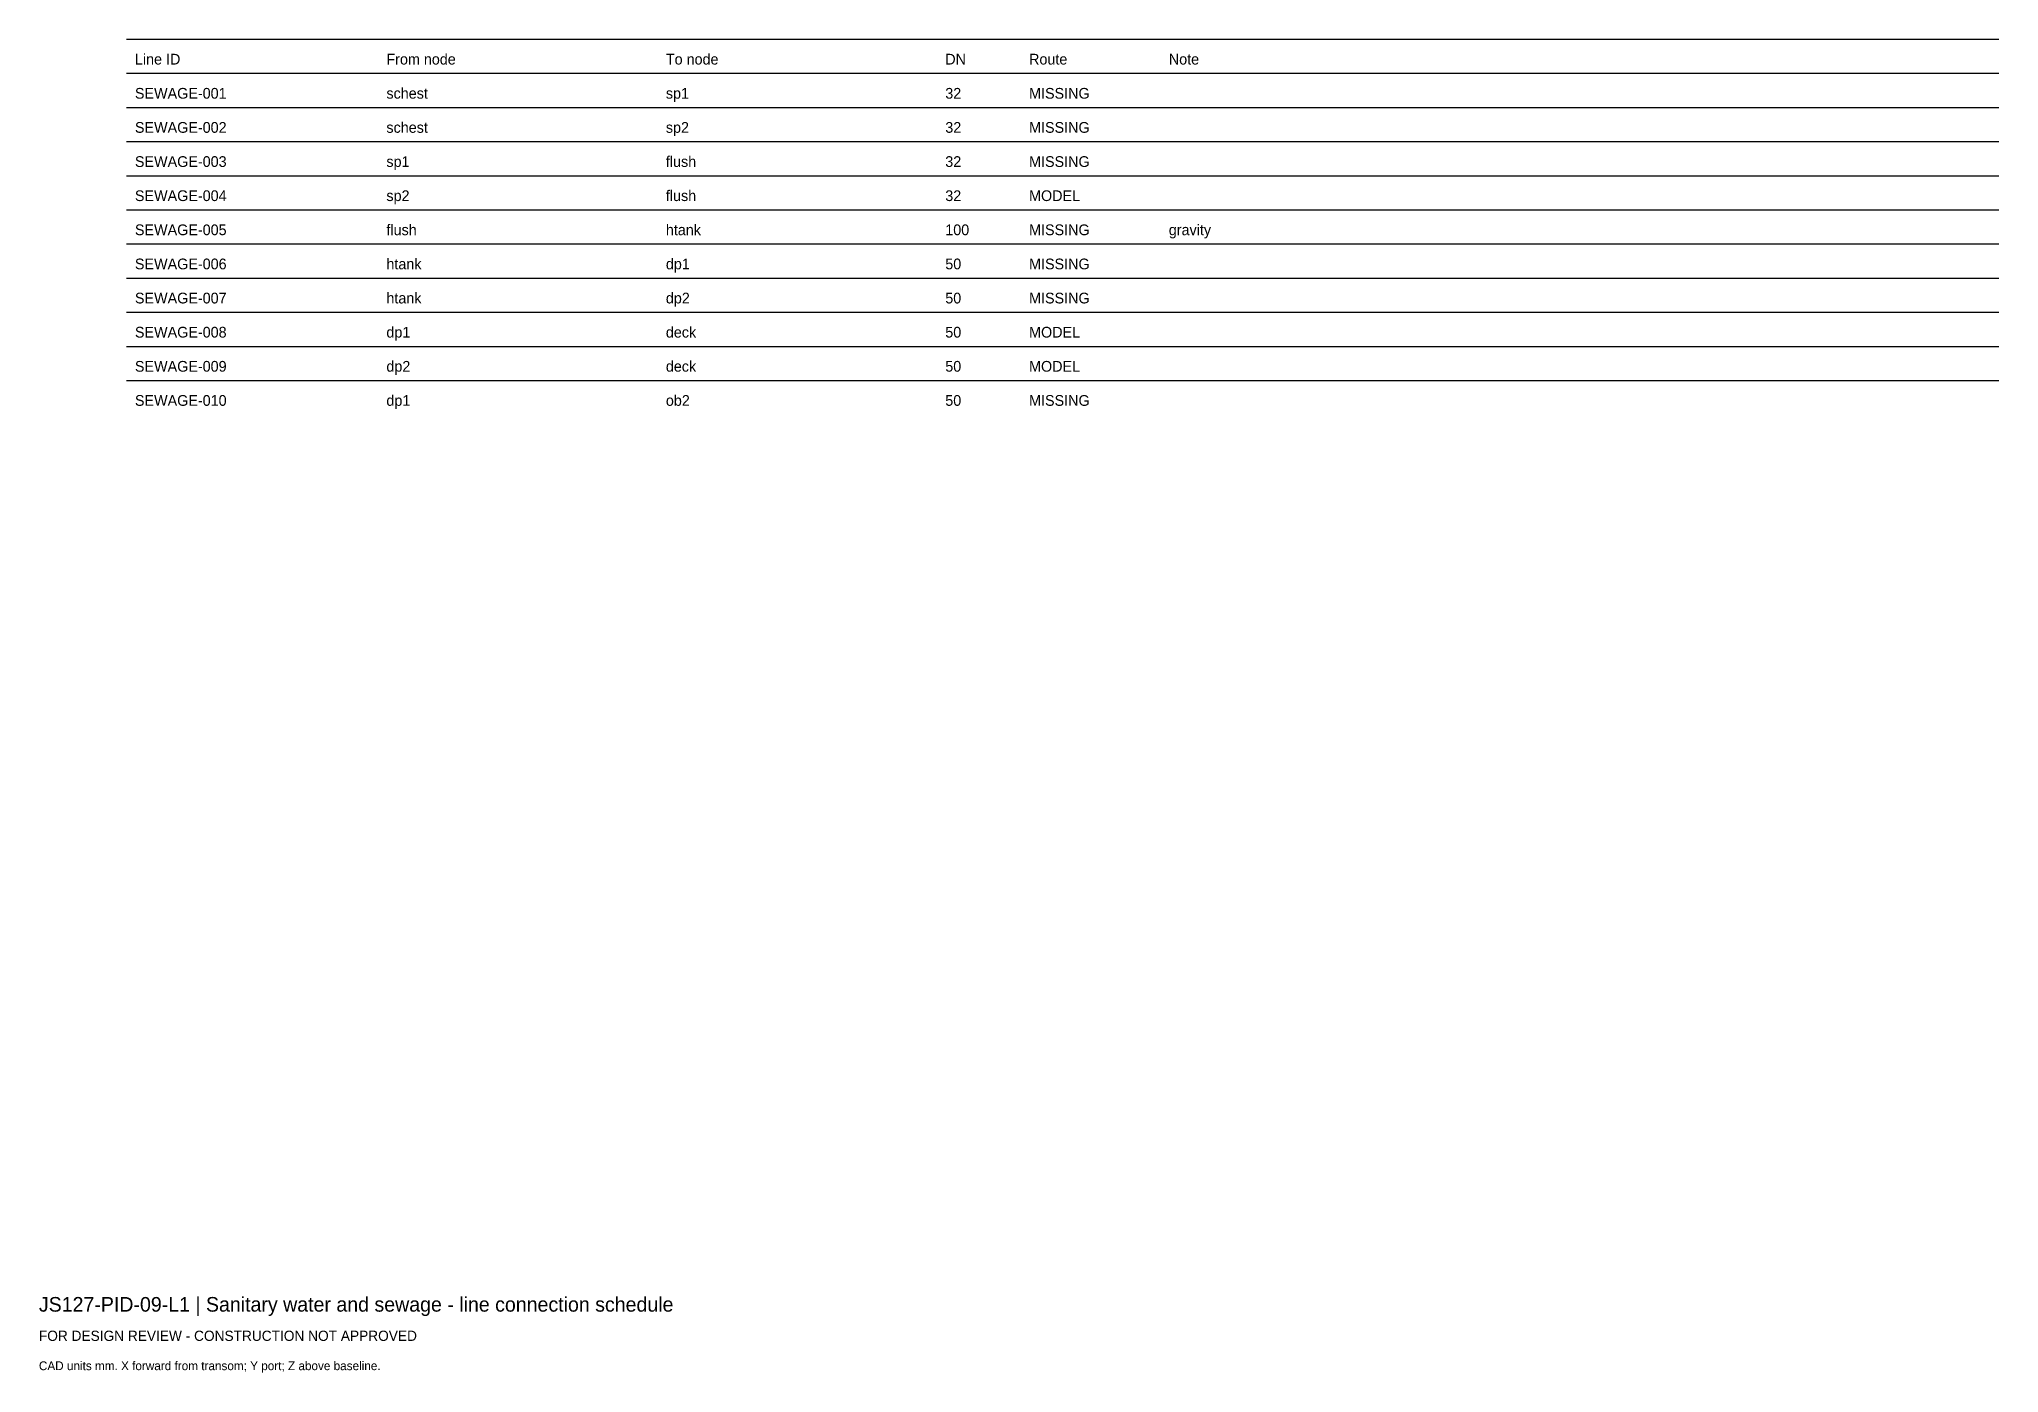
# Model space of a CAD drawing. Header units: millimetres. Extents: x 0 to 402, y -25 to 249.
import ezdxf

# ---------------------------------------------------------------- set-up
doc = ezdxf.new("R2010")
doc.units = ezdxf.units.MM
doc.layers.add('ANNOTATION', color=7, linetype='Continuous')
doc.layers.add('GEOMETRY', color=7, linetype='Continuous')

msp = doc.modelspace()

# ---------------------------------------------------------------- linework, layer by layer
at = {"layer": 'GEOMETRY'}
for p, q in [((18, 249), (402, 249)), ((18, 242), (402, 242)), ((18, 235), (402, 235)), ((18, 228), (402, 228)), ((18, 221), (402, 221)), ((18, 214), (402, 214)), ((18, 207), (402, 207)), ((18, 200), (402, 200)), ((18, 193), (402, 193)), ((18, 186), (402, 186)), ((18, 179), (402, 179))]:
    msp.add_line(p, q, dxfattribs=at)

# ---------------------------------------------------------------- texts
at = {"layer": 'ANNOTATION'}
for s, height, p in [('Line ID', 2.2, (19.7, 243.8)), ('From node', 2.2, (71.28, 243.8)), ('To node', 2.2, (128.6, 243.8)), ('DN', 2.2, (185.91, 243.8)), ('Route', 2.2, (203.1, 243.8)), ('Note', 2.2, (231.76, 243.8)), ('SEWAGE-001', 2.2, (19.7, 236.8)), ('schest', 2.2, (71.28, 236.8)), ('sp1', 2.2, (128.6, 236.8)), ('32', 2.2, (185.91, 236.8)), ('MISSING', 2.2, (203.1, 236.8)), ('SEWAGE-002', 2.2, (19.7, 229.8)), ('schest', 2.2, (71.28, 229.8)), ('sp2', 2.2, (128.6, 229.8)), ('32', 2.2, (185.91, 229.8)), ('MISSING', 2.2, (203.1, 229.8)), ('flush', 2.2, (128.6, 222.8)), ('SEWAGE-003', 2.2, (19.7, 222.8)), ('sp1', 2.2, (71.28, 222.8)), ('32', 2.2, (185.91, 222.8)), ('MISSING', 2.2, (203.1, 222.8)), ('SEWAGE-004', 2.2, (19.7, 215.8)), ('sp2', 2.2, (71.28, 215.8)), ('flush', 2.2, (128.6, 215.8)), ('32', 2.2, (185.91, 215.8)), ('MODEL', 2.2, (203.1, 215.8)), ('SEWAGE-005', 2.2, (19.7, 208.8)), ('flush', 2.2, (71.28, 208.8)), ('htank', 2.2, (128.6, 208.8)), ('100', 2.2, (185.91, 208.8)), ('MISSING', 2.2, (203.1, 208.8)), ('gravity', 2.2, (231.76, 208.8)), ('SEWAGE-006', 2.2, (19.7, 201.8)), ('htank', 2.2, (71.28, 201.8)), ('dp1', 2.2, (128.6, 201.8)), ('50', 2.2, (185.91, 201.8)), ('MISSING', 2.2, (203.1, 201.8)), ('SEWAGE-007', 2.2, (19.7, 194.8)), ('htank', 2.2, (71.28, 194.8)), ('dp2', 2.2, (128.6, 194.8)), ('50', 2.2, (185.91, 194.8)), ('MISSING', 2.2, (203.1, 194.8)), ('SEWAGE-008', 2.2, (19.7, 187.8)), ('dp1', 2.2, (71.28, 187.8)), ('deck', 2.2, (128.6, 187.8)), ('50', 2.2, (185.91, 187.8)), ('MODEL', 2.2, (203.1, 187.8)), ('SEWAGE-009', 2.2, (19.7, 180.8)), ('dp2', 2.2, (71.28, 180.8)), ('deck', 2.2, (128.6, 180.8)), ('50', 2.2, (185.91, 180.8)), ('MODEL', 2.2, (203.1, 180.8)), ('SEWAGE-010', 2.2, (19.7, 173.8)), ('dp1', 2.2, (71.28, 173.8)), ('ob2', 2.2, (128.6, 173.8)), ('50', 2.2, (185.91, 173.8)), ('MISSING', 2.2, (203.1, 173.8)), ('JS127-PID-09-L1 | Sanitary water and sewage - line connection schedule', 3, (0, -12)), ('FOR DESIGN REVIEW - CONSTRUCTION NOT APPROVED', 2.1, (0, -18)), ('CAD units mm. X forward from transom; Y port; Z above baseline.', 1.8, (0, -24))]:
    msp.add_text(s, height=height, dxfattribs=at).set_placement(p)

doc.saveas('drawing.dxf')
